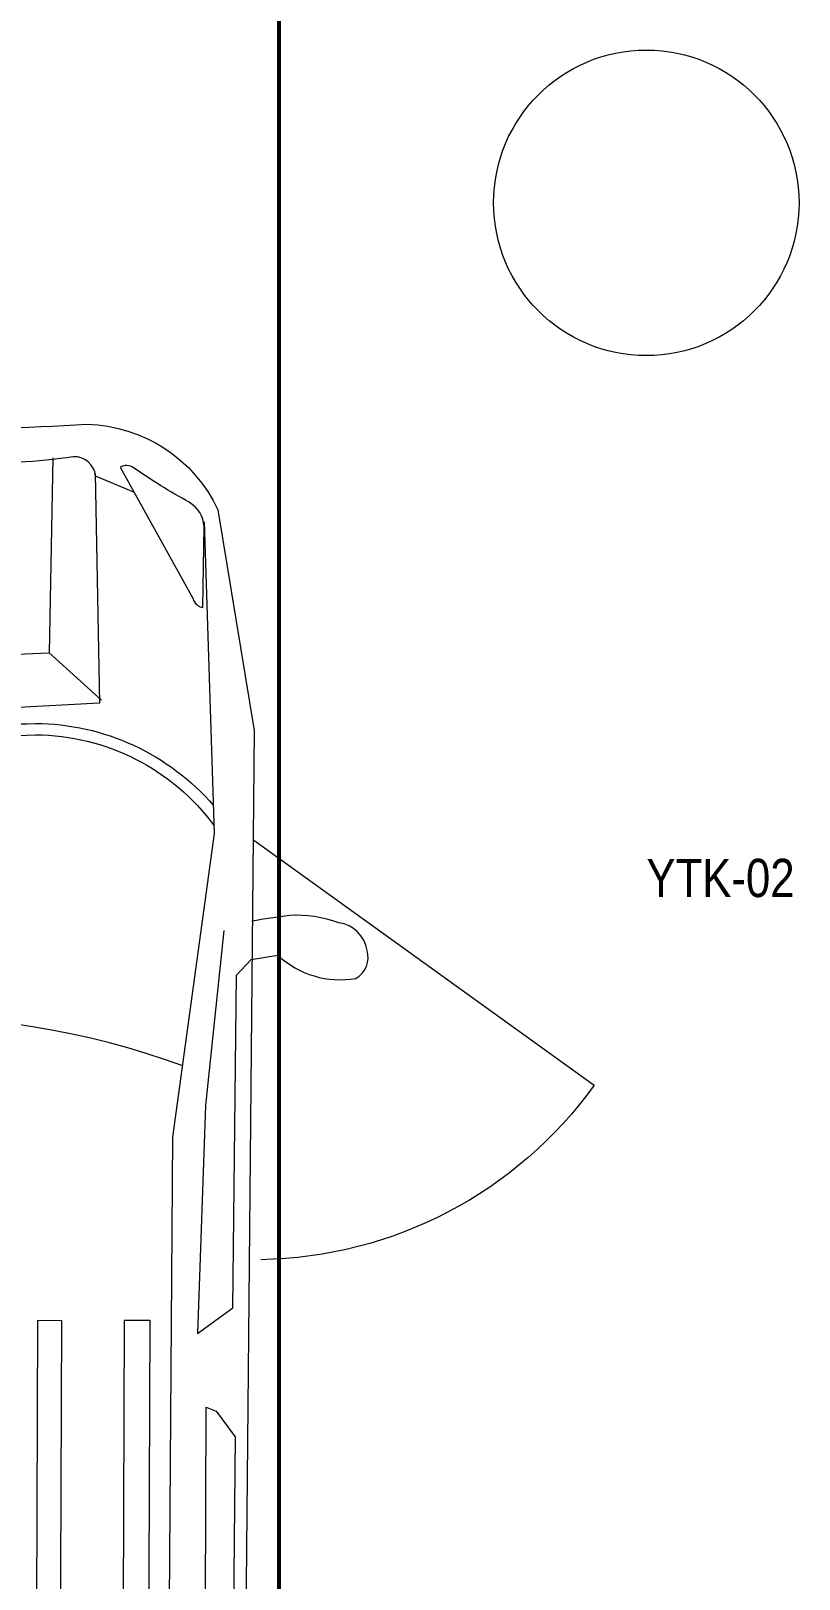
# Model space of a CAD drawing. Extents: x -2012 to 34975, y -1043 to 8321.
# Drawn here: x 5879.7 to 6080.8, y 692.2 to 1097.5 of the extents above; entities that cross this region are included whole.
import ezdxf
from ezdxf.enums import TextEntityAlignment as Align

# ---------------------------------------------------------------- set-up
doc = ezdxf.new("R2010")
doc.units = 0
doc.header["$LTSCALE"] = 25
doc.linetypes.add('HIDDEN2', pattern=[4.7624999999999975, 3.174999999999998, -1.587499999999999])
doc.layers.get('0').update_dxf_attribs({"color": 9, "lineweight": 9})
for name, color, linetype, lineweight in [('01', 9, 'Continuous', 9), ('04', 9, 'Continuous', 9), ('21', 9, 'Continuous', 9), ('35', 9, 'Continuous', 9)]:
    doc.layers.add(name, color=color, linetype=linetype, lineweight=lineweight)
doc.styles.add('MuuM_TEXT-STANDART', font='ARIALN.TTF')

# ---------------------------------------------------------------- blocks, each defined once
blk = doc.blocks.new('p-kolon-vw-çelik80')
at = {"layer": '01'}
blk.add_circle((0, 0), 40, dxfattribs=at)
blk = doc.blocks.new('p-araba-crafter-4')
for points in [[(-176.518813936651, 87.22517232925748), (-130.6863378722337, 82.61366300824737), (-71.01198580392519, 80.76900200112141), (-77.77910144557245, 89.99211610767817), (-164.8300949064724, 90.60700311005348), (-168.9224106165055, 94.48591766996832), (-170.1245038765191, 101.4283842859586, 0.235588382546537), (-164.0997947654105, 121.8671480546618, 0.3563734160195429), (-171.463150088297, 124.81213317129, 0.3288337583219886), (-178.6776680347975, 117.3894799970148, 0.0982082517192286), (-180.5176611985953, 104.4415310730983, 0.0093629110734243), (-178.9796156309021, 94.60362542868825, 0.8397169583229608)], [(-286.6609649540333, 85.2993664763053), (-228.8744975019945, 95.050685796974), (404.4542877552303, 91.45931038489016, -0.193651241213716), (418.3358655951304, 85.74633138006992, -0.0977703641751473), (422.0936093680502, 75.13669051953275), (422.0936093680502, -85.43097147199933, -0.3341743539523767), (404.4542877550247, -100.366302018081), (-234.9406888005324, -98.40301803966575, -0.0192527896599068), (-284.7513600507809, -86.16102927450265, -0.2614041534524665), (-305.9822284375841, -46.17065356340028, 0.0133076224066968), (-308.8982659828325, 50.97967898566276, -0.2838185562217478), (-286.6609649540333, 85.2993664763053, -0.476839494087359)], [(-291.1675684330403, 63.2905931375135), (-295.3697318240011, 53.21106678157228, 0.3938685463142915), (-300.412043036893, 47.33140671695583, -0.0604445936157894), (-299.1768352409999, 18.8968207688158, -0.2992493040561841), (-302.2584454657044, 15.25704484278685), (-302.5384947397106, -6.301804191985866), (-299.4570625501219, -9.101683231361676), (-300.1830898478512, -38.06667007767828), (-296.1489916283463, -41.20248877881386), (-296.902436337492, -54.41754744229547), (-255.9883590290847, -85.08667151565894), (-240.4692139786494, -84.73412102664588), (-237.6475350572146, -87.20178352072253), (-204.4931192915828, -87.90678903422669), (-197.7915205811731, -84.3816660021548), (-103.265899835358, -77.33122900893795), (393.1549315745215, -79.17942220345049), (389.5283557886578, 72.44115420544496), (-122.3580320947803, 74.08238031082146), (-201.9370687978517, 84.73450288477763), (-283.5070724627876, 81.75190474548434)], [(-261.0258632932673, 81.47658505679283), (-282.2248633901472, 81.67209640299552, 0.2615811995386072), (-288.5769791222992, 77.7508910587203, -0.0229262903929563), (-297.5446090846672, 63.1863458767475, 0.2795316043188938), (-297.7313679457002, 59.63850228782393), (-263.3554530899273, 78.87126271838495, 0.2951875299889607), (-261.0258632932673, 81.47658505679283, 13.17864432819773)], [(-169.350585126318, -89.45216875700864), (-202.0161163996672, -92.0813572265606, -0.2424823563519221), (-229.2414279239019, -34.05830562252959, 0.010953477485683), (-230.5560393919004, 37.73235331288107, -0.2158314554211824), (-209.1989440913894, 84.4797080688586, -0.2175603732126171)], [(-201.2202993273386, -86.09009913279439), (-201.2202993273386, -86.09009913279439, -0.2692392425454997), (-226.2434882477828, -34.16947080748741, 0.0109507758253816), (-227.5560395589855, 37.73135206691678, -0.2375077846489676), (-203.9166415108193, 84.65183060655545, -0.2175603732126297)], [(-141.0862605296133, 76.67414668676793, 0.1845216067784497), (-137.5526190864038, -79.88910547867998, 0.7076233591373472)]]:
    blk.add_lwpolyline(points, format="xyb")
for points in [[(-44.01402515245718, 90.7742569569964), (391.5323193156655, 88.2142802677272), (384.2102681450924, 83.33566120712294), (-51.75570514617721, 83.11189236167411), (-50.66684223472839, 85.72370628775388), (-44.01402515245718, 90.7742569569964)], [(-296.002646743902, 53.07760737631179), (-235.8746611408715, 54.44838248375162), (-229.4570284775109, -58.57741409786104), (-296.8650489582797, -54.20265679762814), (-296.8650489582797, -45.4530467326549), (-245.2147406144941, -45.4530467326549), (-249.0061769392633, 41.32391965402347), (-300.1150804247008, 42.10882897455303)], [(-236.6904181487626, 55.02393810202192), (-249.1452223829983, 41.1790045058151)]]:
    blk.add_lwpolyline(points)
for points in [[(-74.41512749006506, 68.27546421386069), (124.8912940907175, 68.27546421386069), (124.8912940907175, 61.67676535063946), (-74.41512749006506, 61.67676535063946)], [(-74.28338148703915, 45.14698746708744), (124.7657793175603, 45.14698746708744), (124.7657793175603, 38.98074289989017), (-74.28338148703915, 38.98074289989017)]]:
    blk.add_lwpolyline(points, close=True)
blk = doc.blocks.new('p-crafter extra uzun')
blk.add_line((92.18164084324962, -106.9550559787003), (181.3700540035497, -171.0625629137448))
at = {"extrusion": (0, 0, -1)}
blk.add_arc((-92.18164084324962, -106.9550559787003), 109.8378144696952, 215.7081040282805, 269.0240380924973, dxfattribs=at)
at = {"rotation": 269.7808623825683}
blk.add_blockref('p-araba-crafter-4', (-3.597280933972796, -306.7823126715657), dxfattribs=at)
blk = doc.blocks.new('yer menfezleri')
at = {"layer": '35', "style": 'MuuM_TEXT-STANDART'}
blk.add_text('YTK-02', height=10, dxfattribs=at).set_placement((2737.181397611732, 12590.0599747741), align=Align.MIDDLE)

msp = doc.modelspace()

# ---------------------------------------------------------------- linework, layer by layer
at = {"layer": '21', "linetype": 'HIDDEN2', "ltscale": 0.1, "const_width": 1}
msp.add_lwpolyline([(5944.633004378702, 2029.502401471189), (5944.633004378702, 629.5024014711889), (6274.633004378702, 629.5024014711889), (6274.633004378702, 2029.502401471189)], close=True, dxfattribs=at)

# ---------------------------------------------------------------- block references
for name, p in [('yer menfezleri', (3323.077928499031, -11714.29076953487)), ('p-kolon-vw-çelik80', (6040.838328970072, 1052.500000002444))]:
    msp.add_blockref(name, p)
at = {"layer": '04'}
msp.add_blockref('p-crafter extra uzun', (5845.838329094599, 992.6028111760024), dxfattribs=at)

doc.saveas('drawing.dxf')
